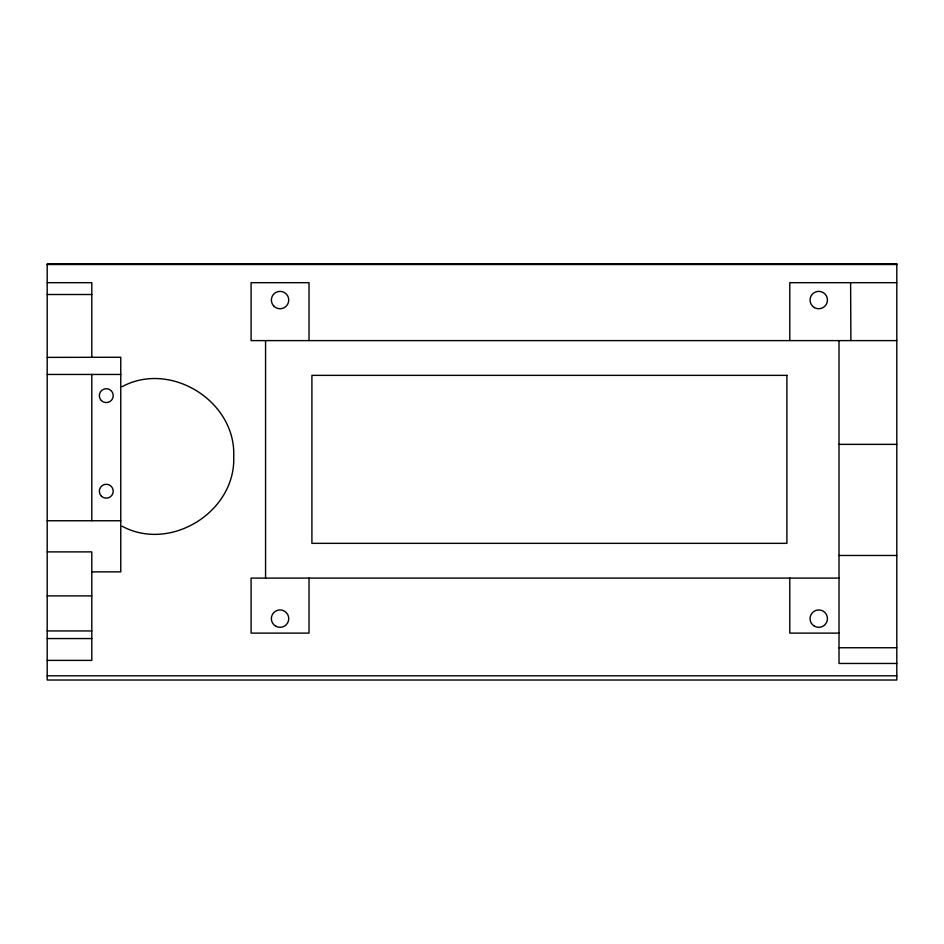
<?xml version="1.0" encoding="UTF-8"?>
<svg xmlns="http://www.w3.org/2000/svg" width="944" height="944" viewBox="0 0 944 944"><rect width="100%" height="100%" fill="white"/><g stroke="black" fill="none" stroke-linecap="round" stroke-linejoin="round"><path stroke-width="1.42" d="M122.071 386.686C170.604 360.419 236.059 401.318 233.711 456.448C236.059 511.589 170.604 552.488 122.071 526.209M47.2 264.237L896.8 264.237M47.2 264.521L896.8 264.521M47.2 282.681L91.804 282.681L91.804 357.387M896.8 282.681L789.786 282.681L789.786 340.607M47.2 294.504L91.804 294.504M896.8 340.607L251.092 340.607L251.092 282.681L309.018 282.681L309.018 340.607M47.2 357.387L120.761 357.257L120.761 571.863L91.804 571.863M47.2 374.449L120.761 374.449M839.015 444.364L896.8 444.364M47.2 520.746L120.761 520.746M47.2 551.886L91.804 551.886L91.804 660.387L47.2 660.387M839.015 555.473L896.8 555.473M839.015 578.094L251.092 578.094L251.092 633.117L309.018 633.117L309.018 578.094M47.2 595.888L91.804 595.888M47.2 630.946L91.804 630.946M839.015 633.117L789.786 633.117L789.786 578.094M47.2 638.557L91.804 638.557M839.015 647.749L896.8 647.749M896.8 663.467L839.015 663.467L839.015 340.607M47.2 675.798L896.8 675.798M850.615 282.681L850.886 340.607M265.571 340.607L265.571 578.094M91.804 374.449L91.804 520.746M896.8 263.978L47.2 263.978L47.2 680.022L896.8 680.022L896.8 263.978M786.895 375.358L311.909 375.358L311.909 543.343L786.895 543.343L786.895 375.358M275.707 626.167A8.685 8.685 0 0 0 288.746 618.639A8.685 8.685 0 0 0 275.707 611.11A8.685 8.685 0 0 0 275.707 626.167M814.401 307.579A8.685 8.685 0 0 0 827.44 300.062A8.685 8.685 0 0 0 814.401 292.534A8.685 8.685 0 0 0 814.401 307.579M814.401 626.167A8.685 8.685 0 0 0 827.44 618.639A8.685 8.685 0 0 0 814.401 611.11A8.685 8.685 0 0 0 814.401 626.167M273.913 306.198A8.685 8.685 0 0 0 288.451 302.304A8.685 8.685 0 0 0 277.807 291.661A8.685 8.685 0 0 0 273.913 306.198M101.362 400.551A6.95 6.95 0 0 0 112.997 397.436A6.95 6.95 0 0 0 104.489 388.916A6.95 6.95 0 0 0 101.362 400.551M101.362 496.119A6.95 6.95 0 0 0 112.997 493.004A6.95 6.95 0 0 0 104.489 484.496A6.95 6.95 0 0 0 101.362 496.119"/></g></svg>
